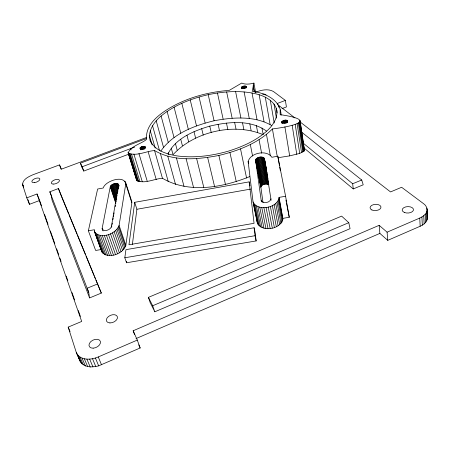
<?xml version="1.0" encoding="UTF-8"?>
<svg xmlns="http://www.w3.org/2000/svg" width="450" height="450" viewBox="0 0 450 450"><rect width="100%" height="100%" fill="white"/><g stroke="black" fill="none" stroke-linecap="round" stroke-linejoin="round"><path stroke-width="0.67" d="M263.014 202.573L260.831 186.874L255.544 159.857C256.882 156.915 262.592 155.7 264.42 158.625L266.203 168.114M261.411 201.881L255.544 159.857M248.147 161.595C250.239 152.719 266.934 149.434 271.851 157.275L277.808 156.189L285.587 196.245L289.254 217.277L282.842 218.374C281.953 229.208 261.613 232.875 257.327 222.75L253.041 201.943L248.147 161.595L248.563 163.637M118.62 184.455L111.381 226.761C110.447 230.102 103.056 232.588 102.15 228.375L110.261 186.722C111.442 183.69 118.176 181.547 119.047 185.777M131.529 200.852L131.833 202.838L125.837 245.301C123.109 254.031 108.045 259.661 101.846 251.859L94.629 232.082L94.483 229.719L88.363 230.788L95.659 250.476L101.002 249.559M134.584 334.688L133.161 330.767L379.153 225.326L379.873 233.415L387.765 240.345L420.165 226.26C423.641 224.724 427.399 221.923 427.5 217.766C427.112 213.041 428.434 206.803 423.681 203.766L401.619 187.279L390.538 191.925L299.914 121.804M427.303 219.381L427.151 209.61M132.384 244.446L136.901 209.267L134.702 202.326L249.165 181.868L249.975 185.805M126.534 262.761L124.813 257.766L125.949 249.649L254.109 227.773L255.195 232.948L256.134 240.936L126.534 262.761L126.714 261.399M134.702 202.326L128.964 244.761L254.059 223.312L249.165 181.868M94.629 232.082C101.064 239.648 116.016 234.017 119.093 225.411L125.775 183.893C124.043 174.487 105.075 181.102 103.236 188.004L97.627 189.023L88.363 230.788M41.512 205.774L39.645 200.469L29.486 204.317L26.792 197.848L22.635 184.86C22.343 179.376 28.772 176.591 33.013 174.724L59.501 164.903L61.391 169.161L146.351 137.537M249.739 176.586C222.711 187.537 188.91 193.86 162.444 178.273C154.412 178.672 144.107 184.477 136.631 180.281L128.177 152.921C130.978 145.862 141.064 143.944 146.526 139.461C145.17 124.622 158.968 114.306 170.466 107.584C188.331 97.296 208.789 91.952 229.258 90.377L241.751 83.047A10.851 4.5 -11.5 0 0 253.907 83.109L255.651 92.576M150.694 142.149C146.694 132.142 153.697 122.214 161.106 116.004C174.606 104.906 191.334 98.567 208.204 94.674C224.904 91.249 242.561 89.933 259.132 94.714C267.542 97.296 276.879 103.196 277.093 112.978M111.583 227.222L111.825 225.855M112.067 224.482L112.309 223.116M112.911 219.69L113.147 218.317M113.389 216.945L113.631 215.578M113.873 214.206L114.114 212.839M115.194 206.674L115.436 205.301M253.907 83.109L252.197 91.266C265.162 92.925 281.126 100.058 281.059 115.29M278.156 157.697L289.665 155.874L299.706 153.416L303.902 151.251L304.481 150.154L303.964 148.933M140.012 148.118C140.366 150.401 144.647 149.091 145.344 147.381C144.697 145.282 140.873 146.588 140.012 148.118L140.406 149.445M281.784 121.995C289.103 115.734 288.754 126.591 281.784 121.995L282.009 123.351M253.041 201.943C257.625 211.815 277.819 208.052 279.051 197.387L285.587 196.245M260.831 186.874C262.012 184.016 266.265 183.313 268.802 184.697L263.711 157.635M115.926 202.838L115.796 203.248L110.261 186.722M167.957 153.99C175.68 138.122 193.804 130.911 209.768 126.118C228.223 121.849 250.178 119.362 266.479 131.057M241.436 87.373C241.672 89.319 245.531 88.369 246.341 87.002C245.841 85.151 242.381 86.175 241.436 87.373L241.701 88.729M379.153 225.326L387.09 232.178L419.754 218.07C422.809 216.697 425.925 214.571 426.949 211.208M128.177 152.921C135.962 156.836 146.301 151.037 154.553 150.553C173.88 161.848 197.769 159.463 218.863 155.458C238.309 150.806 258.024 143.342 272.407 128.947C292.725 126.433 318.589 120.246 280.192 114.649L280.148 109.8M160.774 151.178C172.778 133.616 194.197 125.606 214.082 120.774C233.038 117.197 254.419 115.588 271.761 125.539M263.227 134.719C234.326 122.344 194.181 131.608 173.031 154.693L171.264 148.129M26.792 197.848L37.024 193.995L81.692 321.446L68.181 327.116L76.275 352.395L80.466 361.957L81.714 363.549L85.359 365.901L90.208 366.952L95.782 366.564L98.663 365.844L140.153 347.985L137.295 340.082L133.161 330.767M76.275 352.395C79.751 360.883 91.271 360.101 98.269 356.94L137.295 340.082M136.001 338.608L379.873 233.415M154.806 311.794L350.066 228.673L348.784 222.683L341.623 216.118L148.421 297.371L150.171 302.608L154.806 311.794L152.668 305.758L148.421 297.371M152.668 305.758L348.784 222.683M89.589 297.928L101.317 293.079L58.432 188.55L49.821 191.801L88.734 292.393L89.589 297.928L52.071 200.222L51.244 195.429L49.821 191.801M304.166 148.123L353.25 188.933L363.218 184.809L361.727 180.011L301.157 131.771M302.912 142.892L352.676 183.741L361.727 180.011M97.802 283.854L87.103 288.248L88.734 292.393M146.627 138.499L80.426 163.159L82.237 166.725L134.646 147.111M282.037 108.608L286.414 106.948L285.368 100.418L273.358 91.446C267.885 88.425 261.129 90.079 255.617 92.194M277.194 103.5L285.368 100.418M80.426 163.159L81.765 167.079L83.773 171.062L128.779 154.176M136.901 209.267L250.65 189.084M124.813 257.766L255.037 235.716L254.109 227.773M277.678 104.597L294.913 117.934M150.126 140.158C154.417 150.593 166.539 154.029 176.659 155.857C193.888 158.22 211.438 155.947 228.083 151.234C243.129 146.537 258.137 139.911 269.387 128.559C274.331 123.148 278.572 115.729 276.283 108.203M138.769 344.858L140.153 347.985M77.102 354.195L80.466 361.957M79.999 357.086L83.357 364.877M78.351 355.77L81.714 363.549M82.007 358.104L85.359 365.901M68.181 327.116L70.087 331.549M84.324 358.791L87.66 366.598M86.889 359.128L90.208 366.952M89.64 359.106L92.942 366.941M92.503 358.729L95.782 366.564M22.5 183.909L23.287 185.805M22.635 184.86L23.687 187.391M95.406 357.998L98.663 365.844M61.532 196.622L68.473 213.452M69.008 214.751L77.017 234.169M77.552 235.463L85.562 254.886M86.096 256.179L94.106 275.602M94.641 276.896L95.439 278.837M95.974 280.131L101.317 293.079M98.269 356.94L101.498 364.787M37.024 193.995L39.386 199.822M58.432 188.55L61.296 196.003M59.501 164.903L61.149 169.296M96.103 233.977L103.326 253.817M95.203 233.106L102.431 252.911M94.388 230.946L101.846 251.859M98.758 235.187L105.958 255.077M97.296 234.681L104.513 254.542M100.446 235.485L107.629 255.403M102.313 235.564L109.462 255.504M102.15 228.375L103.067 230.946M102.122 228.831L102.578 230.119M104.304 235.423L111.426 255.381M82.237 166.725L83.773 171.062M106.369 235.063L113.451 255.037M108.444 234.501L115.487 254.481M110.469 233.741L117.472 253.727M44.539 214.391L48.032 224.331M50.361 230.963L54.788 243.557M56.655 248.856L58.748 254.824M59.912 258.137L61.076 261.45M66.201 276.036L67.832 280.671M72.028 292.607L74.587 299.897M78.317 310.5L80.415 316.468M112.393 232.813L119.351 252.799M114.154 231.744L121.067 251.724M115.706 230.558L122.58 250.532M118.024 227.993L124.819 247.933M117.006 229.297L123.84 249.255M119.093 225.411L125.837 245.301M118.721 226.688L125.494 246.6M111.431 185.102L116.274 199.62M110.987 185.501L116.28 201.341M110.638 185.906L115.942 201.757M110.391 186.322L115.706 202.174M113.198 184.095L117.135 195.969M112.551 184.388L116.713 196.926M111.954 184.731L116.792 199.243M114.57 183.656L117.624 192.898M113.878 183.847L117.152 193.742M116.573 183.476L118.311 188.758M115.937 183.471L118.114 190.074M115.267 183.532L117.877 191.453M118.401 184.146L119.047 186.131M118.08 183.887L118.727 185.873M117.658 183.69L118.524 186.334M117.152 183.549L118.671 188.173M28.007 199.721L29.486 204.317M78.373 356.237L79.633 360.152M125.494 181.963L131.833 201.803M124.897 181.153L131.833 202.838M129.482 153.855L137.931 181.282M128.959 153.669L137.413 181.08M128.194 152.207L137.042 180.855M128.126 152.595L136.783 180.585M131.518 154.119L139.933 181.592M130.213 154.007L138.651 181.451M133.881 154.08L142.245 181.592M130.714 148.607L131.091 149.85M138.943 153.546L147.201 181.125M140.147 147.87L140.737 149.861M141.756 146.745L142.537 149.406M141.339 146.931L142.121 149.591M140.957 147.144L141.744 149.799M140.625 147.375L141.216 149.366M140.355 147.617L140.946 149.614M143.556 146.346L144.332 149.006M143.111 146.385L143.893 149.046M142.656 146.469L143.438 149.124M142.2 146.588L142.982 149.248M261.146 200.526C262.912 204.176 270.377 202.787 270.894 198.816L264.42 158.625M145.187 146.768L145.581 148.101M144.956 146.593L145.35 147.926M144.686 146.469L145.074 147.803M144.354 146.391L144.934 148.382M143.972 146.346L144.754 149.006M148.191 151.914L156.229 179.584M154.553 150.553L162.444 178.273M149.417 135.523L152.111 144.962M150.249 130.674L155.183 148.072M160.453 153.771L168.289 181.732M152.544 125.73L159.435 150.317M156.206 120.802L163.491 147.223M167.799 156.263L175.528 184.455M168.345 152.814L168.885 154.794M161.106 116.004L168.216 142.284M176.422 157.939L183.999 186.351M167.113 111.431L174.026 137.599M175.438 143.567L177.165 150.097M186.114 158.721L193.506 187.335M180.726 139.236L182.413 145.744M174.071 107.168L180.782 133.256M186.981 135.242L188.618 141.733M196.622 158.574L203.782 187.357M181.828 103.297L188.331 129.341M194.023 131.67L195.615 138.156M190.215 99.883L196.509 125.91M207.647 157.477L214.549 186.407M201.684 128.61L203.226 135.096M199.063 96.992L205.149 123.041M209.768 126.118L211.264 132.615M218.863 155.458L225.484 184.5M208.204 94.674L214.082 120.774M218.093 124.262L219.538 130.77M217.457 92.976L223.144 119.166M229.933 152.561L236.267 181.676M226.457 123.081L227.863 129.611M255.037 235.716L256.134 240.936M226.648 91.929L232.149 118.237M240.525 148.888L246.566 178.037M234.669 122.608L236.031 129.167M255.043 205.206L259.324 226.108M254.036 204.227L258.328 225.096M253.367 203.13L257.653 223.971M256.354 206.032L260.618 226.974M235.592 91.569L240.919 118.024M257.94 206.696L262.176 227.666M259.751 207.163L263.964 228.161M242.522 122.861L243.849 129.459M250.324 144.546L252.602 156.066M261.743 207.422L265.922 228.454M263.863 207.472L268.003 228.527M242.736 86.451L243.135 88.481M256.725 158.304L261.973 185.282M249.823 123.851L251.111 130.489M266.04 207.304L270.146 228.381M242.376 86.608L242.769 88.644M256.269 158.67L261.529 185.653M242.055 86.782L242.319 88.144M241.785 86.974L242.055 88.329M255.915 159.058L261.186 186.053M241.577 87.171L241.847 88.532M255.667 159.458L260.955 186.463M255.532 160.245L260.831 187.273M285.941 200.132L286.206 201.499M286.47 202.871L289.254 217.277M268.222 206.927L272.284 228.015M258.559 157.421L263.756 184.399M244.389 86.074L244.783 88.11M257.884 157.669L263.098 184.641M243.973 86.124L244.367 88.161M243.546 86.203L243.939 88.239M257.271 157.967L262.502 184.939M243.129 86.31L243.529 88.346M244.108 91.913L249.283 118.541M259.999 157.095L265.162 184.078M246.156 86.394L246.42 87.756M246.083 86.338L246.341 87.699M245.818 86.214L246.077 87.576M259.267 157.23L264.448 184.208M245.52 86.13L245.914 88.166M245.177 86.079L245.571 88.116M256.371 125.567L257.636 132.255M259.054 139.674L261.613 153.197M262.108 157.084L267.227 184.101M261.439 157.022L266.569 184.028M270.349 206.342L274.365 227.441M260.73 157.028L265.877 184.022M252.017 92.959L257.051 119.784M264.302 158.259L266.591 170.454M266.844 171.81L267.097 173.16M264.06 157.928L267.497 176.203M267.75 177.559L268.003 178.914M272.351 205.577L276.322 226.682M263.261 157.393L268.358 184.438M270.894 198.816L271.153 200.177M262.721 157.208L267.829 184.241M274.174 204.649L278.106 225.754M261.984 127.986L263.104 134.044M275.766 203.586L279.664 224.685M253.181 85.326L254.441 92.115M253.237 86.248L254.244 91.688M278.094 201.178L281.931 222.244M277.082 202.421L280.952 223.504M279.051 197.387L282.842 218.374M279.084 198.63L282.887 219.645M278.764 199.907L282.583 220.95M266.473 134.421L270.36 155.818M259.132 94.714L264.054 121.753M265.281 97.155L270.107 124.431M272.407 128.947L277.239 156.431M277.808 156.189L279.489 165.814M279.731 167.186L280.333 170.623M270.293 100.254L274.219 122.951M274.005 103.956L276.429 118.17M278.595 105.334L278.933 107.376M282.831 120.842L283.168 122.873M282.488 121.05L282.825 123.081M282.201 121.275L282.538 123.311M281.981 121.511L282.206 122.873M281.846 121.759L282.071 123.114M285.097 120.24L285.542 122.951M284.619 120.285L285.064 122.996M284.136 120.375L284.58 123.086M284.895 126.889L289.665 155.874M283.669 120.499L284.119 123.21M283.23 120.651L283.68 123.362M287.089 120.611L287.308 121.972M286.768 120.448L287.094 122.49M286.414 120.341L286.746 122.377M286.009 120.263L286.453 122.979M285.57 120.229L286.009 122.946M287.426 120.977L287.646 122.338M287.263 120.752L287.483 122.113M287.184 120.679L287.404 122.04M292.174 125.258L296.758 154.305M295.2 124.358L299.706 153.416M297.107 123.638L301.562 152.696M136.575 179.949L136.631 180.281M299.053 122.591L303.452 151.639M298.367 123.024L302.788 152.078M427.258 216.174L427.5 217.766M300.099 120.791L304.481 150.154M299.936 120.414L304.402 150.525M301.264 131.012L301.472 132.39M303.03 142.729L303.238 144.107M299.829 121.86L304.206 150.891M299.52 122.209L303.902 151.251M256.978 219.988L257.327 222.75M352.676 183.741L353.25 188.933M387.09 232.178L387.765 240.345M419.754 218.07L420.165 226.26M421.92 216.973L422.314 225.169M423.759 215.708L424.142 223.898M426.308 212.788L426.668 220.967M425.239 214.301L425.604 222.486M426.909 208.029L427.112 212.777M262.609 94.163A3.87 1.693 -11 0 1 266.068 95.006M34.459 182.616A4.208 1.912 -20.6 0 0 39.791 178.847A4.208 1.912 -20.6 0 0 33.3 179.516A4.208 1.912 -20.6 0 0 34.459 182.616M93.15 348.176A6.109 3.994 -25.7 0 0 100.339 341.286A6.109 3.994 -25.7 0 0 90.726 341.674A6.109 3.994 -25.7 0 0 93.15 348.176M404.252 212.406A5.659 3.223 -2.1 0 0 413.421 210.218A5.659 3.223 -2.1 0 0 405.861 206.859A5.659 3.223 -2.1 0 0 404.252 212.406M371.897 209.976A5.473 3.133 -4 0 0 380.869 207.827A5.473 3.133 -4 0 0 373.781 204.559A5.473 3.133 -4 0 0 371.897 209.976M109.935 322.931A5.844 3.746 -23.2 0 0 117.411 316.868A5.844 3.746 -23.2 0 0 108.388 316.575A5.844 3.746 -23.2 0 0 109.935 322.931M53.117 184.078A4.252 1.98 -20.1 0 0 59.428 180.743A4.252 1.98 -20.1 0 0 53.601 180.349A4.252 1.98 -20.1 0 0 53.117 184.078"/></g></svg>
